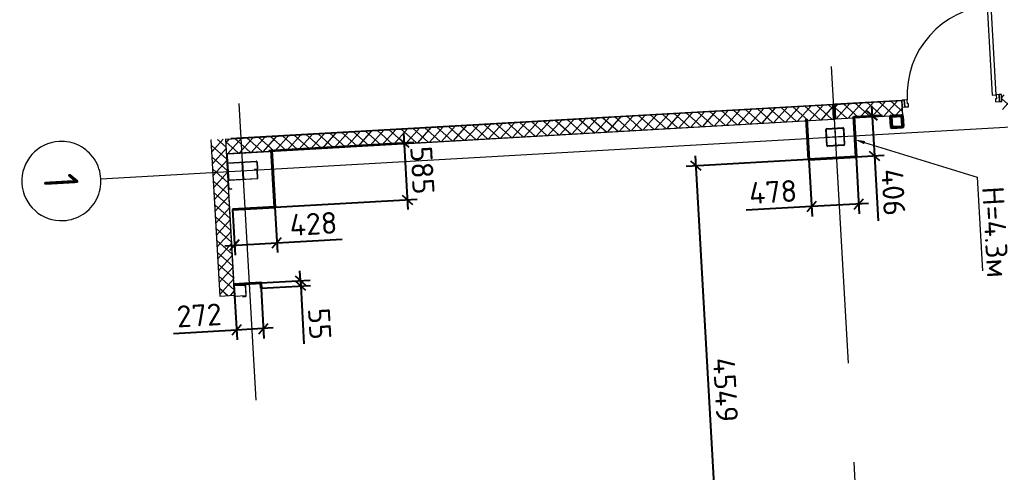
# Model space of a CAD drawing. Header units: metres. Extents: x 107714.6 to 107779.2, y 110780.1 to 110851.4.
# Drawn here: x 107714.57 to 107724.48, y 110840.45 to 110845.02 of the extents above; entities that cross this region are included whole.
import ezdxf
from ezdxf import colors
from ezdxf.entities.mleader import LeaderData, LeaderLine
from ezdxf.math import Vec2, Vec3

# ---------------------------------------------------------------- set-up
doc = ezdxf.new("R2010")
doc.units = ezdxf.units.M
doc.header["$PDMODE"] = 35
doc.header["$PDSIZE"] = 0.001
for name, pattern in [('_ШПТ__20_т__2_5__Линия сетки', [25, 20, -2.5, 0, -2.5]), ('CENTER', [50.8, 31.75, -6.35, 6.35, -6.35]), ('GOST2.303 5', [24, 20, -1.5, 1, -1.5]), ('XKITLINE03', [6, 3, -1, 1, -1])]:
    doc.linetypes.add(name, pattern=pattern)
for name, color, linetype, lineweight in [('Other', 250, 'Continuous', 0), ('ГКЛ', 250, 'Continuous', 50), ('ГКЛ гараж', 250, 'Continuous', 50), ('ОСИ', 251, 'CENTER', 18), ('панели', 7, 'Continuous', 9), ('Размерные', 45, 'Continuous', 15)]:
    doc.layers.add(name, color=color, linetype=linetype, lineweight=lineweight)
doc.layers.add('Вспомогательные', color=6, linetype='Continuous', plot=False)
for name, color, linetype, lineweight, true_color in [('Двери', 7, 'Continuous', 9, 0x804000), ('Импосты витража', 7, 'Continuous', 9, 0x004080), ('Каркас_Импост', 7, 'Continuous', 9, 0x804000), ('Монтажный зазор', 7, 'Continuous', 9, 0x804000), ('Несущие колонны', 7, 'Continuous', 18, 0x800040), ('Панель', 7, 'Continuous', 9, 0x804000)]:
    doc.layers.add(name, color=color, linetype=linetype, lineweight=lineweight, true_color=true_color)
doc.layers.add('размеры факт', color=7, linetype='Continuous')
doc.styles.add('GOST 2.304 type A', font='isocpeur.ttf')
doc.styles.add('GOST Common', font='GOST_Common.ttf', dxfattribs={"width": 0.9, "height": 350})
doc.styles.add('ISOCPEUR', font='isocpeur.ttf', dxfattribs={"height": 375})
doc.dimstyles.new('ISO-25', dxfattribs={"dimtxt": 0.22, "dimasz": 0.1, "dimexe": 0.1, "dimexo": 0, "dimgap": 0.06, "dimtad": 1, "dimdec": 0, "dimlfac": 1000, "dimtxsty": 'GOST 2.304 type A', "dimblk": 'OBLIQUE', "dimcen": 2.5, "dimdle": 0.1, "dimadec": 0, "dimazin": 0, "dimtfac": 1, "dimtdec": 0, "dimtmove": 0, "dimatfit": 3, "dimfxl": 1, "dimarcsym": 0})

# ---------------------------------------------------------------- blocks, each defined once
blk = doc.blocks.new('243_КолоннаНесущая_Труба_ГОСТ 30245-2003 - 120x120x5-V5-_О__L1_0_000_')
at = {"layer": 'Несущие колонны', "color": 254, "lineweight": 5}
for p, q in [((-60, 51), (-60, -51)), ((-55, -51), (-55, 51)), ((51, 60), (-51, 60)), ((-51, 55), (51, 55)), ((55, 51), (55, -51)), ((60, 20), (60, 51)), ((51, -55), (-51, -55)), ((-51, -60), (51, -60))]:
    blk.add_line(p, q, dxfattribs=at)
for centre, radius, start, end in [((-51, 51), 9, 90, 180), ((-51, 51), 4, 90, 180), ((51, 51), 9, 0, 90), ((51, 51), 4, 0, 90), ((-51, -51), 9, 180, 270), ((-51, -51), 4, 180, 270), ((51, -51), 4, 270, 0), ((51, -51), 9, 270, 360)]:
    blk.add_arc(centre, radius, start, end, dxfattribs=at)
blk = doc.blocks.new('243_КолоннаНесущая_Труба_ГОСТ 30245-2003 - 120x120x5-1167948-_О__L1_0_000_')
at = {"layer": 'Несущие колонны', "color": 7, "lineweight": 40}
for p, q in [((-60, 51), (-60, -51)), ((-55, -51), (-55, 51)), ((51, 60), (-51, 60)), ((-51, 55), (51, 55)), ((55, 51), (55, -51)), ((60, -51), (60, 51)), ((51, -55), (-51, -55)), ((-51, -60), (51, -60))]:
    blk.add_line(p, q, dxfattribs=at)
for centre, radius, start, end in [((-51, 51), 9, 90, 180), ((-51, 51), 4, 90, 180), ((51, 51), 9, 0, 90), ((51, 51), 4, 0, 90), ((-51, -51), 9, 180, 270), ((-51, -51), 4, 180, 270), ((51, -51), 9, 270, 360), ((51, -51), 4, 270, 0)]:
    blk.add_arc(centre, radius, start, end, dxfattribs=at)
blk = doc.blocks.new('Прямоугольный импост - 20х150 мм_Утеплитель_Наружный-1317557-_О__L1_0_000_')
at = {"layer": 'Импосты витража'}
h = blk.add_hatch(dxfattribs=at)
h.set_pattern_fill('FP_8', style=0, pattern_type=2)
h.set_pattern_definition([(225, (6000, -200), (60.1041, -60.1041), []), (135, (6000, -200), (-60.1041, -60.1041), [])])
h.paths.add_polyline_path([(10, -75), (-10, -75), (-10, 75), (10, 75)], flags=0)
at = {"layer": 'Импосты витража', "color": 7, "lineweight": 18}
for p, q in [((-10, 75), (10, 75)), ((-10, -75), (-10, 75)), ((10, 75), (10, -75)), ((10, -75), (-10, -75))]:
    blk.add_line(p, q, dxfattribs=at)
blk = doc.blocks.new('Ось сетки - Круг_Ø8 мм-6577-_О__L1_0_000_')
at = {"layer": 'ОСИ', "lineweight": 20}
for start, end in [(360, 180), (180, 360)]:
    blk.add_arc((0, 0), 4, start, end, dxfattribs=at)
blk = doc.blocks.new('к2')
at = {"color": 0, "linetype": 'Continuous', "lineweight": 5, "ltscale": 150}
for p, q in [((4137507.8, 536606.2), (4137507.8, 536766.2)), ((4137512.8, 536606.2), (4137512.8, 536766.2)), ((4137517.8, 536776.2), (4137677.8, 536776.2)), ((4137517.8, 536771.2), (4137677.8, 536771.2)), ((4137682.8, 536766.2), (4137682.8, 536606.2)), ((4137687.8, 536766.2), (4137687.8, 536606.2)), ((4137677.8, 536601.2), (4137517.8, 536601.2)), ((4137677.8, 536596.2), (4137517.8, 536596.2))]:
    blk.add_line(p, q, dxfattribs=at)
at = {"color": 0, "linetype": 'GOST2.303 5', "lineweight": 5, "ltscale": 150}
for p, q in [((4137597.8, 536778.2), (4137597.8, 536594.2)), ((4137505.8, 536686.2), (4137689.8, 536686.2))]:
    blk.add_line(p, q, dxfattribs=at)
at = {"color": 0, "linetype": 'Continuous', "lineweight": 5, "ltscale": 150}
for centre, radius, start, end in [((4137517.8, 536766.2), 10, 90, 180), ((4137517.8, 536766.2), 5, 90, 180), ((4137677.8, 536766.2), 10, 0, 90), ((4137677.8, 536766.2), 5, 0, 90), ((4137517.8, 536606.2), 10, 180, 270), ((4137517.8, 536606.2), 5, 180, 270), ((4137677.8, 536606.2), 5, 270, 0), ((4137677.8, 536606.2), 10, 270, 0)]:
    blk.add_arc(centre, radius, start, end, dxfattribs=at)
at = {"layer": 'Вспомогательные', "color": 0, "lineweight": 5, "ltscale": 10}
blk.add_line((4137512.8, 536686.2), (4137682.8, 536686.2), dxfattribs=at)
blk = doc.blocks.new('к1')
at = {"color": 0, "linetype": 'ByBlock', "lineweight": -2, "ltscale": 200}
for p, q in [((4142417.8, 542805.7), (4142417.8, 542828.2)), ((4142417.8, 542805.7), (4142420.8, 542805.7)), ((4142420.8, 542805.7), (4142420.8, 542828.2)), ((4142425.8, 542836.2), (4142504.8, 542836.2)), ((4142425.8, 542833.2), (4142504.8, 542833.2)), ((4142509.8, 542828.2), (4142509.8, 542544.2)), ((4142512.8, 542828.2), (4142512.8, 542544.2)), ((4142682.8, 542828.2), (4142682.8, 542544.2)), ((4142685.8, 542828.2), (4142685.8, 542544.2)), ((4142769.8, 542836.2), (4142690.8, 542836.2)), ((4142769.8, 542833.2), (4142690.8, 542833.2)), ((4142774.8, 542805.7), (4142774.8, 542828.2)), ((4142777.8, 542805.7), (4142774.8, 542805.7)), ((4142777.8, 542805.7), (4142777.8, 542828.2)), ((4142593.8, 542544.2), (4142593.8, 542566.7)), ((4142593.8, 542566.7), (4142596.8, 542566.7)), ((4142596.8, 542544.2), (4142596.8, 542566.7)), ((4142598.8, 542544.2), (4142598.8, 542566.7)), ((4142601.8, 542566.7), (4142598.8, 542566.7)), ((4142601.8, 542544.2), (4142601.8, 542566.7)), ((4142517.8, 542539.2), (4142588.8, 542539.2)), ((4142517.8, 542536.2), (4142588.8, 542536.2)), ((4142677.8, 542539.2), (4142606.8, 542539.2)), ((4142677.8, 542536.2), (4142606.8, 542536.2))]:
    blk.add_line(p, q, dxfattribs=at)
for centre, radius, start, end in [((4142425.8, 542828.2), 8, 90, 180), ((4142425.8, 542828.2), 5, 90, 180), ((4142504.8, 542828.2), 8, 0, 90), ((4142504.8, 542828.2), 5, 0, 90), ((4142690.8, 542828.2), 8, 90, 180), ((4142690.8, 542828.2), 5, 90, 180), ((4142769.8, 542828.2), 8, 0, 90), ((4142769.8, 542828.2), 5, 0, 90), ((4142517.8, 542544.2), 8, 180, 270), ((4142517.8, 542544.2), 5, 180, 270), ((4142588.8, 542544.2), 8, 270, 0), ((4142588.8, 542544.2), 5, 270, 0), ((4142606.8, 542544.2), 8, 180, 270), ((4142606.8, 542544.2), 5, 180, 270), ((4142677.8, 542544.2), 5, 270, 0), ((4142677.8, 542544.2), 8, 270, 0)]:
    blk.add_arc(centre, radius, start, end, dxfattribs=at)
at = {"layer": 'Вспомогательные', "color": 0, "ltscale": 10}
for p, q in [((4142690.3, 542836.2), (4142505.3, 542836.2)), ((4142682.8, 542686.2), (4142512.8, 542686.2))]:
    blk.add_line(p, q, dxfattribs=at)
blk = doc.blocks.new('101_Дверь_Однопольная_Стальная_Высота_Полотна_ГОСТ 31173-2016 - ДСН_Оп_2080-960_Г_Л_Прг_Псп-1348105-_О__L1_0_000_')
at = {"layer": 'Каркас_Импост', "color": 7}
for p, q in [((-450, 75), (-480, 75)), ((-480, 75), (-480, 5)), ((-480, 5), (-440, 5)), ((-450, 35), (-450, 75)), ((-440, 35), (-450, 35)), ((-440, 5), (-440, 35)), ((450, 35), (440, 35)), ((440, 35), (440, 5)), ((440, 5), (480, 5)), ((480, 75), (450, 75)), ((450, 75), (450, 35)), ((480, 5), (480, 75))]:
    blk.add_line(p, q, dxfattribs=at)
at = {"layer": 'Монтажный зазор', "color": 7}
for p, q in [((-480, 75), (-505, 75)), ((-505, 75), (-505, 5)), ((-505, 5), (-480, 5)), ((-480, 5), (-480, 75)), ((505, 75), (480, 75)), ((480, 75), (480, 5)), ((480, 5), (505, 5)), ((505, 5), (505, 75))]:
    blk.add_line(p, q, dxfattribs=at)
at = {"layer": 'Панель', "color": 7, "lineweight": 18}
for p, q in [((450, 975), (410, 975)), ((410, 975), (410, 75)), ((450, 75), (450, 975)), ((410, 75), (450, 75))]:
    blk.add_line(p, q, dxfattribs=at)
at = {"layer": 'Панель', "color": 7}
blk.add_arc((450, 75), 900, 90, 180, dxfattribs=at)
blk = doc.blocks.new('_Oblique')
at = {"color": 0, "linetype": 'ByBlock', "lineweight": -2}
blk.add_line((-0.5, -0.5), (0.5, 0.5), dxfattribs=at)
blk = doc.blocks.new('*D120')
at = {"layer": 'Defpoints', "color": 0, "lineweight": 9, "transparency": 16777216}
for p in [(107717.0032, 110842.3667), (107717.0064, 110842.3121), (107717.4034, 110842.3894)]:
    blk.add_point(p, dxfattribs=at)
at = {"layer": 'ГКЛ', "color": 0, "lineweight": -2, "transparency": 16777216}
for p, q in [((107717.4034, 110842.3894), (107717.3978, 110842.4893)), ((107717.0032, 110842.3667), (107717.5033, 110842.3951)), ((107717.0064, 110842.3121), (107717.5064, 110842.3405)), ((107717.4034, 110842.3894), (107717.4065, 110842.3348)), ((107717.4065, 110842.3348), (107717.4397, 110841.7518))]:
    blk.add_line(p, q, dxfattribs=at)
at = {"layer": 'ГКЛ', "color": 0, "lineweight": -2, "transparency": 16777216, "xscale": 0.1, "yscale": 0.1, "zscale": 0.1}
for p, rotation in [((107717.4034, 110842.3894), 273.2530497454246), ((107717.4065, 110842.3348), 93.25304974542452)]:
    blk.add_blockref('_Oblique', p, dxfattribs=dict(at, rotation=rotation))
at = {"layer": 'ГКЛ', "color": 0, "lineweight": 9, "transparency": 16777216, "insert": (107717.5985, 110841.9531), "char_height": 0.22, "attachment_point": 5, "rotation": 273.25305, "style": 'GOST 2.304 type A'}
blk.add_mtext('55', dxfattribs=at)
blk = doc.blocks.new('*D121')
at = {"layer": 'Defpoints', "color": 0, "lineweight": 9, "transparency": 16777216}
for p in [(107716.7317, 110842.3513), (107717.0032, 110842.3667), (107716.7579, 110841.8896)]:
    blk.add_point(p, dxfattribs=at)
at = {"layer": 'ГКЛ', "color": 0, "lineweight": -2, "transparency": 16777216}
for p, q in [((107716.7317, 110842.3513), (107716.7636, 110841.7897)), ((107717.0032, 110842.3667), (107717.0352, 110841.8052)), ((107717.1293, 110841.9107), (107716.7579, 110841.8896)), ((107716.7579, 110841.8896), (107716.121, 110841.8534))]:
    blk.add_line(p, q, dxfattribs=at)
at = {"layer": 'ГКЛ', "color": 0, "lineweight": -2, "transparency": 16777216, "xscale": 0.1, "yscale": 0.1, "zscale": 0.1}
for p, rotation in [((107716.7579, 110841.8896), 183.2530497454245), ((107717.0295, 110841.905), 3.253049745424548)]:
    blk.add_blockref('_Oblique', p, dxfattribs=dict(at, rotation=rotation))
at = {"layer": 'ГКЛ', "color": 0, "lineweight": 9, "transparency": 16777216, "insert": (107716.3799, 110842.0384), "char_height": 0.22, "attachment_point": 5, "rotation": 3.25305, "style": 'GOST 2.304 type A'}
blk.add_mtext('272', dxfattribs=at)
blk = doc.blocks.new('*D122')
at = {"layer": 'Defpoints', "color": 0, "lineweight": 9, "transparency": 16777216}
for p in [(107717.0836, 110843.7024), (107718.4835, 110843.206), (107717.1449, 110843.13)]:
    blk.add_point(p, dxfattribs=at)
at = {"layer": 'ГКЛ', "color": 0, "lineweight": -2, "transparency": 16777216}
for p, q in [((107718.4452, 110843.8799), (107718.4892, 110843.1062)), ((107717.0836, 110843.7024), (107718.5507, 110843.7858)), ((107717.1449, 110843.13), (107718.5833, 110843.2117))]:
    blk.add_line(p, q, dxfattribs=at)
at = {"layer": 'ГКЛ', "color": 0, "lineweight": -2, "transparency": 16777216, "xscale": 0.1, "yscale": 0.1, "zscale": 0.1}
for p, rotation in [((107718.4509, 110843.7801), 93.25304974542452), ((107718.4835, 110843.206), 273.2530497454246)]:
    blk.add_blockref('_Oblique', p, dxfattribs=dict(at, rotation=rotation))
at = {"layer": 'ГКЛ', "color": 0, "lineweight": 9, "transparency": 16777216, "insert": (107718.6369, 110843.5027), "char_height": 0.22, "attachment_point": 5, "rotation": 273.25305, "style": 'GOST 2.304 type A'}
blk.add_mtext('585', dxfattribs=at)
blk = doc.blocks.new('*D129')
at = {"layer": 'Defpoints', "color": 0, "lineweight": 9, "transparency": 16777216}
for p in [(107722.9969, 110844.0444, 20.647), (107723.0199, 110843.6391, 20.647), (107723.2059, 110843.6496)]:
    blk.add_point(p, dxfattribs=at)
at = {"layer": 'ГКЛ', "color": 0, "lineweight": -2, "transparency": 16777216}
for p, q in [((107723.1772, 110844.1548), (107723.2059, 110843.6496)), ((107722.9969, 110844.0444), (107723.2827, 110844.0606)), ((107723.0199, 110843.6391), (107723.3057, 110843.6553)), ((107723.2059, 110843.6496), (107723.2433, 110842.9907))]:
    blk.add_line(p, q, dxfattribs=at)
at = {"layer": 'ГКЛ', "color": 0, "lineweight": -2, "transparency": 16777216, "xscale": 0.1, "yscale": 0.1, "zscale": 0.1}
for p, rotation in [((107723.1828, 110844.055), 93.25304974542452), ((107723.2059, 110843.6496), 273.2530497454246)]:
    blk.add_blockref('_Oblique', p, dxfattribs=dict(at, rotation=rotation))
at = {"layer": 'ГКЛ', "color": 0, "lineweight": 9, "transparency": 16777216, "insert": (107723.3972, 110843.2799), "char_height": 0.22, "attachment_point": 5, "rotation": 273.25305, "style": 'GOST 2.304 type A'}
blk.add_mtext('406', dxfattribs=at)
blk = doc.blocks.new('*D130')
at = {"layer": 'Defpoints', "color": 0, "lineweight": 9, "transparency": 16777216}
for p in [(107722.5427, 110843.6119, 20.647), (107723.0199, 110843.6391), (107722.5698, 110843.1359)]:
    blk.add_point(p, dxfattribs=at)
at = {"layer": 'ГКЛ', "color": 0, "lineweight": -2, "transparency": 16777216}
for p, q in [((107722.5427, 110843.6119), (107722.5755, 110843.036)), ((107723.0199, 110843.6391), (107723.0527, 110843.0631)), ((107722.5698, 110843.1359), (107721.9108, 110843.0984)), ((107723.1468, 110843.1687), (107722.5698, 110843.1359))]:
    blk.add_line(p, q, dxfattribs=at)
at = {"layer": 'ГКЛ', "color": 0, "lineweight": -2, "transparency": 16777216, "xscale": 0.1, "yscale": 0.1, "zscale": 0.1}
for p, rotation in [((107723.047, 110843.163), 3.253049745424548), ((107722.5698, 110843.1359), 183.2530497454245)]:
    blk.add_blockref('_Oblique', p, dxfattribs=dict(at, rotation=rotation))
at = {"layer": 'ГКЛ', "color": 0, "lineweight": 9, "transparency": 16777216, "insert": (107722.1807, 110843.284), "char_height": 0.22, "attachment_point": 5, "rotation": 3.25305, "style": 'GOST 2.304 type A'}
blk.add_mtext('478', dxfattribs=at)
blk = doc.blocks.new('*D131')
at = {"layer": 'Defpoints', "color": 0, "lineweight": 9, "transparency": 16777216}
for p in [(107716.7176, 110843.1057), (107717.1449, 110843.13), (107717.1653, 110842.771)]:
    blk.add_point(p, dxfattribs=at)
at = {"layer": 'ГКЛ', "color": 0, "lineweight": -2, "transparency": 16777216}
for p, q in [((107716.7176, 110843.1057), (107716.7437, 110842.6468)), ((107717.1449, 110843.13), (107717.171, 110842.6711)), ((107717.1653, 110842.771), (107717.8243, 110842.8084)), ((107716.6382, 110842.741), (107717.1653, 110842.771))]:
    blk.add_line(p, q, dxfattribs=at)
at = {"layer": 'ГКЛ', "color": 0, "lineweight": -2, "transparency": 16777216, "xscale": 0.1, "yscale": 0.1, "zscale": 0.1}
for p, rotation in [((107717.1653, 110842.771), 3.253049745424537), ((107716.738, 110842.7467), 183.2530497454245)]:
    blk.add_blockref('_Oblique', p, dxfattribs=dict(at, rotation=rotation))
at = {"layer": 'ГКЛ', "color": 0, "lineweight": 9, "transparency": 16777216, "insert": (107717.5351, 110842.9622), "char_height": 0.22, "attachment_point": 5, "rotation": 3.25305, "style": 'GOST 2.304 type A'}
blk.add_mtext('428', dxfattribs=at)
blk = doc.blocks.new('*D152')
at = {"layer": 'Defpoints', "color": 0, "lineweight": 9, "transparency": 16777216}
for p in [(107722.5427, 110843.6119, 20.647), (107721.4023, 110843.5471), (107722.8465, 110839.0729)]:
    blk.add_point(p, dxfattribs=at)
at = {"layer": 'ГКЛ', "color": 0, "lineweight": -2, "transparency": 16777216}
for p, q in [((107722.5427, 110843.6119), (107721.3025, 110843.5414)), ((107721.6661, 110838.9056), (107721.3966, 110843.647)), ((107722.8465, 110839.0729), (107721.5606, 110838.9998))]:
    blk.add_line(p, q, dxfattribs=at)
at = {"layer": 'ГКЛ', "color": 0, "lineweight": -2, "transparency": 16777216, "xscale": 0.1, "yscale": 0.1, "zscale": 0.1}
for p, rotation in [((107721.4023, 110843.5471), 93.25304974542452), ((107721.6605, 110839.0054), 273.2530497454246)]:
    blk.add_blockref('_Oblique', p, dxfattribs=dict(at, rotation=rotation))
at = {"layer": 'ГКЛ', "color": 0, "lineweight": 9, "transparency": 16777216, "insert": (107721.7011, 110841.2859), "char_height": 0.22, "attachment_point": 5, "rotation": 273.25305, "style": 'GOST 2.304 type A'}
blk.add_mtext('4549', dxfattribs=at)

msp = doc.modelspace()

# ---------------------------------------------------------------- hatches: boundary and pattern name
at = {"layer": 'панели', "lineweight": 9}
h = msp.add_hatch(dxfattribs=at)
h.set_pattern_fill('FP_5', color=256, scale=0.001, angle=-86.74695, style=0, pattern_type=2)
h.set_pattern_definition([(318.25305, (107716.81953, 110843.55317), (0.05659657, 0.0634179), []), (48.25305, (107716.81953, 110843.55317), (-0.0634179, 0.05659657), [])])
h.paths.add_polyline_path([(107722.8126, 110844.021), (107723.4915, 110844.0596), (107723.4833, 110844.2054), (107722.8044, 110844.1668)], flags=0)
h.paths.add_polyline_path([(107724.4999, 110844.1169), (107726.0674, 110844.206), (107726.0591, 110844.3518), (107724.4916, 110844.2627), (107724.4955, 110844.1948)], flags=0)
h.paths.add_polyline_path([(107728.3737, 110844.3371), (107728.8958, 110844.3668), (107728.8875, 110844.5125), (107728.3654, 110844.4829), (107728.3692, 110844.415)], flags=0)
h = msp.add_hatch(dxfattribs=at)
h.set_pattern_fill('FP_5', color=256, scale=0.001, angle=-86.74695, style=0, pattern_type=2)
h.set_pattern_definition([(318.253, (107716.78958, 110843.55147), (0.0565966, 0.0634179), []), (48.253, (107716.78958, 110843.55147), (-0.0634179, 0.0565966), [])])
h.paths.add_polyline_path([(107716.6556, 110843.6711), (107722.7927, 110844.0199), (107722.7844, 110844.1656), (107716.6473, 110843.8168), (107716.6497, 110843.7751)])
h = msp.add_hatch(dxfattribs=at)
h.set_pattern_fill('FP_5', color=256, scale=0.001, angle=-86.74695, style=0, pattern_type=2)
h.set_pattern_definition([(318.253, (107716.7927, 110843.49656), (0.0565966, 0.0634179), []), (48.253, (107716.7927, 110843.49656), (-0.0634179, 0.0565966), [])])
h.paths.add_polyline_path([(107716.7886, 110838.7575), (107716.8033, 110838.4991), (107716.9491, 110838.5074), (107716.9071, 110839.2462), (107716.7613, 110839.2379), (107716.7652, 110839.1704)])
h.paths.add_polyline_path([(107716.5892, 110842.2669), (107716.5911, 110842.2331), (107716.7368, 110842.2414), (107716.6472, 110843.8189), (107716.5014, 110843.8106), (107716.5774, 110842.4733)])
h = msp.add_hatch(dxfattribs=at)
h.set_pattern_fill('FP_4', color=256, scale=0.001, angle=-86.74695, style=0, pattern_type=2)
h.set_pattern_definition([(318.253, (107716.7927, 110843.49656), (0.0998763, 0.111914), [])])
h.paths.add_polyline_path([(107716.8013, 110838.499), (107716.8033, 110838.4991), (107716.7613, 110839.2379), (107716.7593, 110839.2378), (107716.7866, 110838.7574)], flags=0)
h.paths.add_polyline_path([(107716.5872, 110842.2668), (107716.5891, 110842.233), (107716.5911, 110842.2331), (107716.5045, 110843.7556), (107716.5025, 110843.7555), (107716.5754, 110842.4732)], flags=0)

# ---------------------------------------------------------------- linework, layer by layer
at = {"layer": 'Other', "linetype": 'XKITLINE03', "lineweight": 15}
for p, q in [((107722.7697, 110844.5498), (107725.4628, 110797.1672)), ((107716.7812, 110844.1758), (107719.477, 110796.7466))]:
    msp.add_line(p, q, dxfattribs=at)
at = {"layer": 'ГКЛ', "lineweight": 40}
for points in [[(107717.1123, 110843.704), (107717.1123, 110843.704), (107717.1449, 110843.13), (107716.7176, 110843.1057)], [(107716.7317, 110842.3513), (107717.0032, 110842.3667), (107717.0064, 110842.3121)]]:
    msp.add_lwpolyline(points, dxfattribs=at)
at = {"layer": 'ГКЛ гараж', "lineweight": 40, "elevation": 20.647}
msp.add_lwpolyline([(107722.9969, 110844.0444), (107723.0199, 110843.6391), (107722.5427, 110843.6119), (107722.5197, 110844.0173)], dxfattribs=at)
at = {"layer": 'ОСИ', "linetype": '_ШПТ__20_т__2_5__Линия сетки'}
msp.add_line((107715.3869, 110843.4167), (107729.7265, 110844.2317), dxfattribs=at)
at = {"layer": 'панели'}
for p, q in [((107723.4831, 110844.2074), (107722.8042, 110844.1688)), ((107723.4917, 110844.0576), (107723.4831, 110844.2074)), ((107722.7843, 110844.1676), (107716.6991, 110843.8218)), ((107722.7928, 110844.0179), (107722.7843, 110844.1676)), ((107722.8042, 110844.1688), (107722.8128, 110844.019)), ((107716.6777, 110843.6703), (107722.7928, 110844.0179)), ((107723.4827, 110844.0571), (107723.4917, 110844.0576)), ((107716.4994, 110843.8105), (107716.5891, 110842.233)), ((107716.7317, 110842.4023), (107716.6512, 110843.8191)), ((107716.5891, 110842.233), (107716.7388, 110842.2415)), ((107716.7698, 110842.2245), (107716.7693, 110842.2335))]:
    msp.add_line(p, q, dxfattribs=at)
at = {"layer": 'панели', "lineweight": 9}
for p, q in [((107722.8044, 110844.1668), (107723.4833, 110844.2054)), ((107716.6513, 110843.8171), (107722.7844, 110844.1656)), ((107716.6596, 110843.6713), (107722.7927, 110844.0199)), ((107722.8126, 110844.021), (107723.4915, 110844.0596)), ((107716.5911, 110842.2331), (107716.5015, 110843.8086)), ((107716.7388, 110842.2415), (107716.6492, 110843.819))]:
    msp.add_line(p, q, dxfattribs=at)

# ---------------------------------------------------------------- block references
at = {"layer": 'Двери', "color": 8, "true_color": 0x7f7f7f, "xscale": 0.0009999999999999985, "yscale": 0.0009999999999999985, "zscale": 0.0009999999999999985, "rotation": 3.253049744861813}
msp.add_blockref('101_Дверь_Однопольная_Стальная_Высота_Полотна_ГОСТ 31173-2016 - ДСН_Оп_2080-960_Г_Л_Прг_Псп-1348105-_О__L1_0_000_', (107723.9912, 110844.164), dxfattribs=at)
at = {"layer": 'Импосты витража', "color": 7, "extrusion": (0, 0, -1), "xscale": 0.0009999999999999996, "yscale": 0.0009999999999999996, "zscale": 0.0009999999999999996, "rotation": 356.7469502551382}
msp.add_blockref('Прямоугольный импост - 20х150 мм_Утеплитель_Наружный-1317557-_О__L1_0_000_', (-107722.7956, 110844.0932), dxfattribs=at)
at = {"layer": 'Несущие колонны', "color": 7, "xscale": 0.0009999999999999998, "yscale": 0.0009999999999999998, "zscale": 0.0009999999999999998, "rotation": 273.2530497448619}
for name, p in [('243_КолоннаНесущая_Труба_ГОСТ 30245-2003 - 120x120x5-1167948-_О__L1_0_000_', (107723.4323, 110843.9941)), ('243_КолоннаНесущая_Труба_ГОСТ 30245-2003 - 120x120x5-V5-_О__L1_0_000_', (107716.7935, 110842.286))]:
    msp.add_blockref(name, p, dxfattribs=at)
at = {"layer": 'ОСИ', "lineweight": 20, "xscale": 0.09999999999999992, "yscale": 0.09999999999999992, "zscale": 0.09999999999999992, "rotation": 273.2530497448619}
msp.add_blockref('Ось сетки - Круг_Ø8 мм-6577-_О__L1_0_000_', (107714.9875, 110843.394), dxfattribs=at)
at = {"layer": 'Размерные', "color": 0, "xscale": 0.0009999999999999998, "yscale": 0.0009999999999999998, "zscale": 0.0009999999999999998}
for name, p, rotation in [('к2', (106952.1968, 114944.3145), 273.2530497448619), ('к1', (108493.7071, 106738.3707), 93.25304974486188)]:
    msp.add_blockref(name, p, dxfattribs=dict(at, rotation=rotation))

# ---------------------------------------------------------------- texts
at = {"layer": 'ОСИ', "insert": (107715.1553, 110843.4818), "char_height": 0.35, "width": 0.187595, "attachment_point": 1, "rotation": 273.25305, "style": 'GOST Common'}
msp.add_mtext('\\fGOST Common|b0|i0|c204|p34|;\\W.9;1', dxfattribs=at)

# ---------------------------------------------------------------- dimensions: what is measured, and where the dimension line sits
at = {"layer": 'ГКЛ', "lineweight": 9}
for base, p1, p2, angle, picture, middle in [((107723.2059, 110843.6496), (107722.9969, 110844.0444, 20.647), (107723.0199, 110843.6391, 20.647), 273.25305, '*D129', (107723.3972, 110843.2799)), ((107721.4023, 110843.5471), (107722.8465, 110839.0729), (107722.5427, 110843.6119, 20.647), 273.25305, '*D152', (107721.7011, 110841.2859)), ((107722.5698, 110843.1359), (107723.0199, 110843.6391), (107722.5427, 110843.6119, 20.647), 3.25305, '*D130', (107722.1807, 110843.284)), ((107717.1653, 110842.771), (107716.7176, 110843.1057), (107717.1449, 110843.13), 3.25305, '*D131', (107717.5351, 110842.9622)), ((107716.7579, 110841.8896), (107717.0032, 110842.3667), (107716.7317, 110842.3513), 3.25305, '*D121', (107716.3799, 110842.0384))]:
    dim = msp.add_linear_dim(base=base, p1=p1, p2=p2, angle=angle, dimstyle='ISO-25', dxfattribs=at)
    dim.commit()
    dim.dimension.update_dxf_attribs({"geometry": picture, "text_midpoint": middle})
dim = msp.add_linear_dim(base=(107718.4835, 110843.206), p1=(107717.0836, 110843.7024), p2=(107717.1449, 110843.13), angle=273.25305, text='585', dimstyle='ISO-25', dxfattribs=at)
dim.commit()
dim.dimension.update_dxf_attribs({"geometry": '*D122', "text_midpoint": (107718.6369, 110843.5027)})
dim = msp.add_linear_dim(base=(107717.4034, 110842.3894), p1=(107717.0064, 110842.3121), p2=(107717.0032, 110842.3667), angle=273.25305, dimstyle='ISO-25', dxfattribs=at)
dim.commit()
dim.dimension.update_dxf_attribs({"geometry": '*D120', "text_midpoint": (107717.4288, 110841.9435), "dimtype": 160})

# ---------------------------------------------------------------- leaders
at = {"layer": 'размеры факт'}
ml = msp.add_multileader_mtext('Standard', dxfattribs=at)
ml.set_content('Н=4.3м', color=256, style='ISOCPEUR')
ml.set_leader_properties(lineweight=5)
ml.build(insert=Vec2(0, 0))
ml.multileader.update_dxf_attribs({"has_dogleg": 0, "text_left_attachment_type": 6, "text_right_attachment_type": 6, "arrow_head_size": 0.1})
ctx = ml.context
ctx.base_point, ctx.char_height, ctx.arrow_head_size, ctx.landing_gap_size, ctx.plane_origin, ctx.plane_x_axis, ctx.plane_y_axis = Vec3(107724.2432, 110843.4321), 0.22, 0.1, 0.1, Vec3(107724.6532, 110841.9541), Vec3(0.056746, -0.998389), Vec3(0.998389, 0.056746)
ctx.left_attachment, ctx.right_attachment = 6, 6
notes = []
notes.append((ctx, [(0, (1, 1, 0), (107723.7892, 110851.4192), (0.056746, -0.998389), 8, [(0, [(107723.0101, 110843.8118)], 0, [])])]))
ctx.mtext.insert, ctx.mtext.text_direction, ctx.mtext.width, ctx.mtext.flow_direction = Vec3(107724.5124, 110843.3473), Vec3(0.056746, -0.998389), 0.836, 5
ml = msp.add_multileader_mtext('Standard', dxfattribs=at)
ml.set_content('Н=4.3м', color=256, style='ISOCPEUR')
ml.set_leader_properties(lineweight=5)
ml.build(insert=Vec2(0, 0))
ml.multileader.update_dxf_attribs({"has_dogleg": 0, "text_left_attachment_type": 6, "text_right_attachment_type": 6, "arrow_head_size": 0.1})
ctx = ml.context
ctx.base_point, ctx.char_height, ctx.arrow_head_size, ctx.landing_gap_size, ctx.plane_origin, ctx.plane_x_axis, ctx.plane_y_axis = Vec3(107724.8701, 110833.2328), 0.22, 0.1, 0.1, Vec3(107725.2802, 110831.7548), Vec3(0.056746, -0.998389), Vec3(0.998389, 0.056746)
ctx.left_attachment, ctx.right_attachment = 6, 6
notes.append((ctx, [(0, (1, 1, 0), (107724.4162, 110841.2199), (0.056746, -0.998389), 8, [(0, [(107723.6371, 110833.6125)], 0, [])])]))
ctx.mtext.insert, ctx.mtext.text_direction, ctx.mtext.width, ctx.mtext.flow_direction = Vec3(107725.1394, 110833.148), Vec3(0.056746, -0.998389), 0.836, 5
for ctx, leaders in notes:
    for number, flags, end, landing, length, lines in leaders:
        leader = LeaderData()
        leader.index, (leader.has_last_leader_line, leader.has_dogleg_vector, leader.attachment_direction) = number, flags
        leader.last_leader_point, leader.dogleg_vector, leader.dogleg_length = Vec3(end), Vec3(landing), length
        for number, points, colour, breaks in lines:
            line = LeaderLine()
            line.index, line.vertices, line.color, line.breaks = number, Vec3.list(points), colors.encode_raw_color(colour), breaks
            leader.lines.append(line)
        ctx.leaders.append(leader)

doc.saveas('drawing.dxf')
